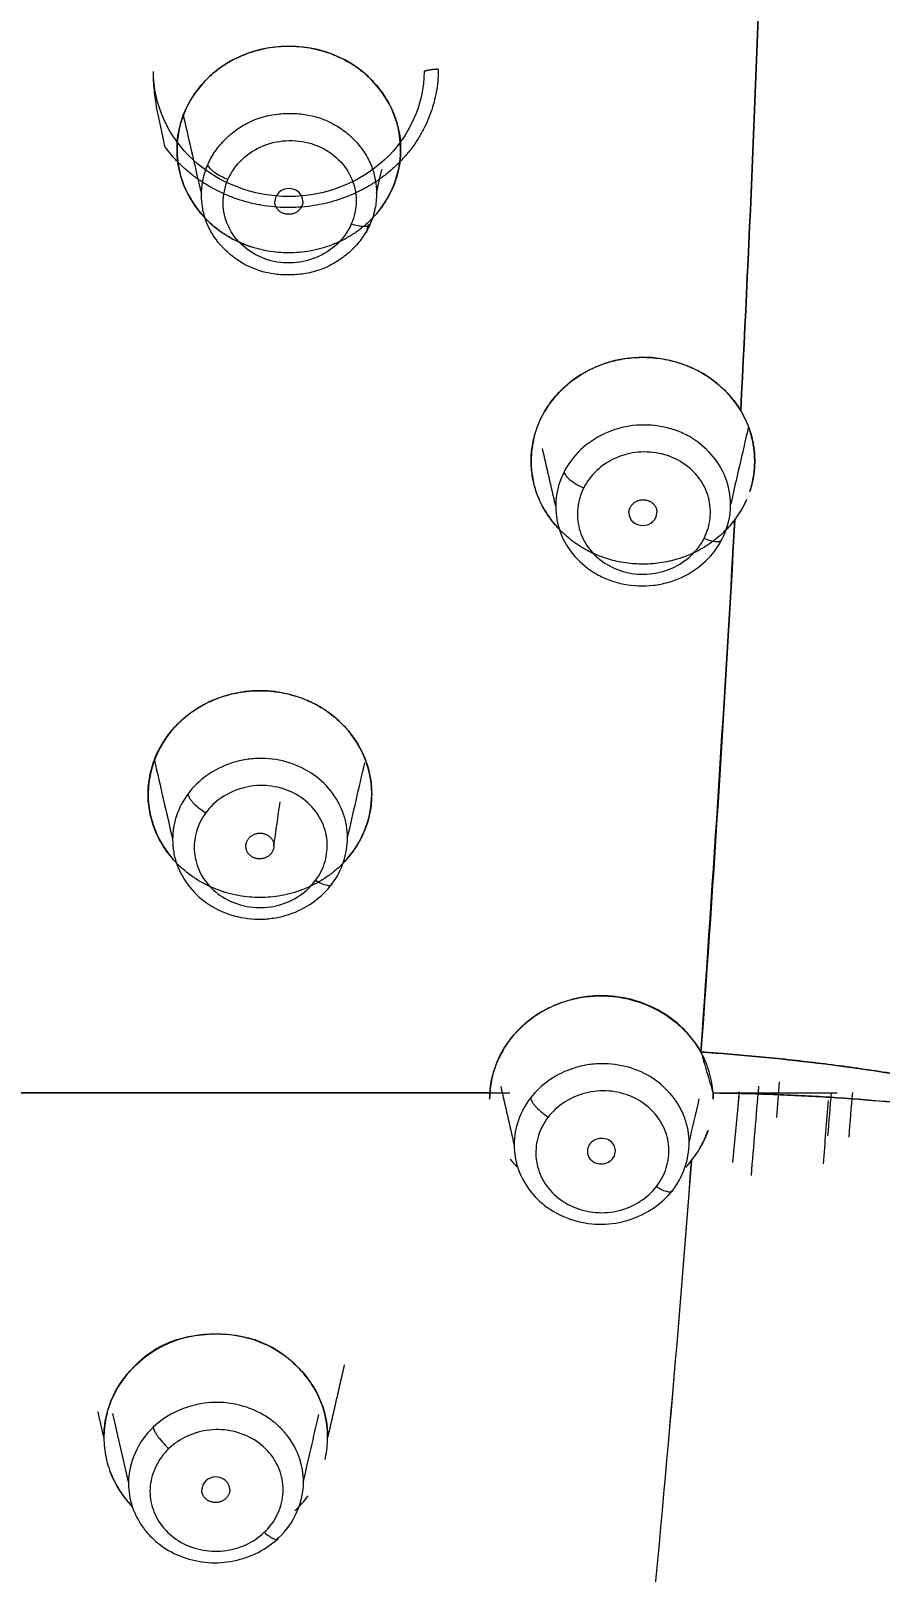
# Model space of a CAD drawing. Header units: millimetres. Extents: x 8883 to 11259, y -10160 to -6800.
# Drawn here: x 9768.26 to 9780.38, y -8408.63 to -8386.65 of the extents above; entities that cross this region are included whole.
import ezdxf

# ---------------------------------------------------------------- set-up
doc = ezdxf.new("R2010")
doc.units = ezdxf.units.MM
doc.layers.add('DIM', color=5, linetype='Continuous', lineweight=13)
doc.styles.add('ARIAL', font='arial.ttf')
doc.dimstyles.get("Standard").update_dxf_attribs({"dimtxt": 15, "dimasz": 15, "dimexe": 0.18, "dimexo": 0.0625, "dimgap": 4, "dimtad": 0, "dimdec": 1, "dimdsep": 46, "dimtxsty": 'ARIAL', "dimcen": 0, "dimclrd": 5, "dimclre": 5, "dimclrt": 5, "dimadec": 0, "dimazin": 0, "dimtfac": 1, "dimtdec": 1, "dimtofl": 0, "dimtmove": 0, "dimatfit": 3, "dimfxl": 1, "dimtolj": 1, "dimtzin": 0, "dimarcsym": 0})

# ---------------------------------------------------------------- blocks, each defined once
blk = doc.blocks.new('*D185')
at = {"layer": 'Defpoints', "color": 0, "transparency": 16777216}
for p in [(9678.596, -7626.145), (9989.37, -9683.127), (10114.894, -9683.127)]:
    blk.add_point(p, dxfattribs=at)
at = {"layer": 'DIM', "color": 5, "lineweight": -2, "transparency": 16777216}
for p, q in [((9678.658, -7626.145), (10115.074, -7626.145)), ((10114.894, -7644.145), (10114.894, -8614.508)), ((10114.894, -9665.127), (10114.894, -8694.764)), ((9989.433, -9683.127), (10115.074, -9683.127))]:
    blk.add_line(p, q, dxfattribs=at)
at = {"layer": 'DIM', "color": 5, "transparency": 16777216}
for points in [[(10111.894, -7644.145), (10117.894, -7644.145), (10114.894, -7626.145)], [(10111.894, -9665.127), (10117.894, -9665.127), (10114.894, -9683.127)]]:
    blk.add_solid(points, dxfattribs=at)
at = {"layer": 'DIM', "color": 5, "transparency": 16777216, "insert": (10114.894, -8654.636), "char_height": 18, "attachment_point": 5, "rotation": 90, "style": 'ARIAL'}
blk.add_mtext('\\A1;(2280)', dxfattribs=at)

msp = doc.modelspace()

# ---------------------------------------------------------------- linework, layer by layer
at = {"linetype": 'Continuous', "lineweight": 18}
for p, q in [((9767.574, -8401.793), (9775.1, -8401.793)), ((9774.814, -8401.793), (9767.575, -8401.793)), ((9777.997, -8401.793), (9779.769, -8401.793)), ((9778.369, -8401.794), (9778.278, -8402.787))]:
    msp.add_line(p, q, dxfattribs=at)
for centre, major_axis, ratio, start_param, end_param in [((9771.945, -8388.339), (1.595, 0), 0.924527, 0, 3.141593), ((9771.945, -8388.339), (1.595, 0), 0.924527, 3.141593, 3.850857), ((9771.945, -8388.339), (1.595, 0), 0.924527, 5.545598, 6.283185), ((9771.945, -8389.079), (-0.199, -0.016), 0.919232, 3.06886, 6.210448), ((9771.945, -8388.339), (1.595, 0), 0.924527, 3.899502, 4.363476), ((9776.998, -8392.777), (1.595, 0), 0.924527, 0.505969, 3.141593), ((9776.998, -8393.518), (-0.199, -0.018), 0.917512, 6.201297, 9.342888), ((9771.533, -8397.532), (1.595, 0), 0.924527, 0, 3.141593), ((9771.533, -8397.532), (1.595, 0), 0.924527, 3.141593, 3.849482), ((9771.533, -8397.532), (1.595, 0), 0.924527, 5.545451, 6.283185), ((9367.304, -8373.1), (412.521, 1.136), 0.924527, 6.201807, 6.205154), ((9776.406, -8402.624), (-0.199, -0.017), 0.914219, 3.062362, 6.203955), ((9776.406, -8402.624), (-0.199, -0.017), 0.914219, 6.203955, 9.345548), ((9770.903, -8407.453), (-0.199, -0.015), 0.912574, 3.073527, 6.215117)]:
    msp.add_ellipse(centre, major_axis=major_axis, ratio=ratio, start_param=start_param, end_param=end_param, dxfattribs=at)
for points, degree in [([(9778.393, -8392.063), (9778.525, -8389.522), (9778.632, -8386.979), (9778.712, -8384.435)], 3), ([(9778.712, -8384.435), (9778.632, -8386.979), (9778.525, -8389.522), (9778.393, -8392.063)], 3), ([(9770.44, -8387.853), (9770.526, -8388.231), (9770.613, -8388.609), (9770.7, -8388.986)], 3), ([(9773.196, -8388.964), (9773.223, -8388.849), (9773.249, -8388.734), (9773.275, -8388.619)], 3), ([(9773.055, -8389.52), (9773.08, -8389.407)], 1), ([(9777.871, -8393.884), (9777.917, -8393.791), (9777.974, -8393.603), (9777.951, -8393.295), (9777.818, -8393.02), (9777.581, -8392.796), (9777.275, -8392.663), (9776.928, -8392.638), (9776.603, -8392.722), (9776.322, -8392.909), (9776.2, -8393.071), (9776.153, -8393.164)], 3), ([(9776.153, -8393.164), (9776.106, -8393.257), (9776.049, -8393.444), (9776.072, -8393.753), (9776.205, -8394.027), (9776.442, -8394.252), (9776.749, -8394.385), (9777.095, -8394.41), (9777.421, -8394.326), (9777.702, -8394.138), (9777.823, -8393.977), (9777.871, -8393.884)], 3), ([(9778.13, -8393.893), (9778.209, -8393.739), (9778.248, -8393.57), (9778.248, -8393.401)], 3), ([(9777.826, -8401.211), (9778.003, -8398.669), (9778.168, -8396.144), (9778.309, -8393.618)], 3), ([(9778.309, -8393.618), (9778.172, -8396.151), (9778.011, -8398.682), (9777.826, -8401.211)], 3), ([(9772.328, -8398.761), (9772.39, -8398.676), (9772.479, -8398.499), (9772.509, -8398.192), (9772.426, -8397.901), (9772.231, -8397.644), (9771.952, -8397.468), (9771.615, -8397.392), (9771.28, -8397.428), (9770.97, -8397.571), (9770.823, -8397.713), (9770.76, -8397.798)], 3), ([(9771.732, -8398.27), (9771.747, -8398.165), (9771.777, -8397.955), (9771.807, -8397.745), (9771.822, -8397.64)], 3), ([(9770.76, -8397.798), (9770.698, -8397.883), (9770.609, -8398.06), (9770.579, -8398.368), (9770.663, -8398.658), (9770.858, -8398.915), (9771.137, -8399.091), (9771.474, -8399.167), (9771.809, -8399.132), (9772.118, -8398.988), (9772.266, -8398.846), (9772.328, -8398.761)], 3), ([(9778.907, -8402.142), (9778.921, -8401.974), (9778.935, -8401.805), (9778.949, -8401.637)], 3), ([(9774.814, -8401.793), (9772.401, -8401.793), (9769.988, -8401.793), (9767.575, -8401.793)], 3), ([(9774.814, -8401.793), (9774.812, -8401.823), (9774.811, -8401.853), (9774.811, -8401.883)], 3), ([(9774.811, -8401.883), (9774.812, -8401.853), (9774.813, -8401.823), (9774.814, -8401.793)], 3), ([(9777.191, -8403.128), (9777.255, -8403.045), (9777.348, -8402.87), (9777.386, -8402.563), (9777.309, -8402.271), (9777.121, -8402.011), (9776.846, -8401.83), (9776.511, -8401.748), (9776.175, -8401.777), (9775.863, -8401.914), (9775.712, -8402.053), (9775.647, -8402.137)], 3), ([(9778.001, -8401.884), (9778.001, -8401.854), (9778, -8401.824), (9777.998, -8401.794)], 3), ([(9777.998, -8401.794), (9777.999, -8401.824), (9778, -8401.854), (9778.001, -8401.884)], 3), ([(9779.638, -8402.405), (9779.655, -8402.199), (9779.672, -8401.993), (9779.688, -8401.787)], 3), ([(9779.94, -8402.423), (9779.957, -8402.211), (9779.974, -8401.999), (9779.991, -8401.787)], 3), ([(9775.647, -8402.137), (9775.583, -8402.22), (9775.49, -8402.395), (9775.453, -8402.702), (9775.529, -8402.994), (9775.718, -8403.254), (9775.992, -8403.435), (9776.327, -8403.517), (9776.663, -8403.488), (9776.975, -8403.351), (9777.126, -8403.212), (9777.191, -8403.128)], 3), ([(9777.026, -8410.362), (9777.28, -8407.827), (9777.502, -8405.291), (9777.692, -8402.755)], 3), ([(9777.692, -8402.755), (9777.495, -8405.286), (9777.272, -8407.827), (9777.026, -8410.363)], 3), ([(9777.612, -8402.85), (9777.641, -8402.819), (9777.668, -8402.788), (9777.693, -8402.755)], 3), ([(9772.737, -8405.672), (9772.499, -8406.709)], 1), ([(9769.307, -8406.71), (9769.222, -8406.34)], 1), ([(9771.595, -8408.06), (9771.672, -8407.986), (9771.792, -8407.826), (9771.879, -8407.527), (9771.852, -8407.228), (9771.708, -8406.945), (9771.466, -8406.728), (9771.149, -8406.601), (9770.813, -8406.583), (9770.483, -8406.676), (9770.311, -8406.793), (9770.234, -8406.866)], 3), ([(9770.234, -8406.866), (9770.157, -8406.94), (9770.037, -8407.1), (9769.949, -8407.398), (9769.977, -8407.698), (9770.121, -8407.981), (9770.362, -8408.198), (9770.68, -8408.325), (9771.015, -8408.343), (9771.346, -8408.25), (9771.518, -8408.133), (9771.595, -8408.06)], 3)]:
    msp.add_open_spline(points, degree=degree, dxfattribs=at)
for points, weights, knots in [([(9770.35, -8388.339), (9770.35, -8386.864), (9771.945, -8386.864), (9773.541, -8386.864), (9773.541, -8388.339)], [1, 0.707106781187, 1, 0.707106781187, 1], [0, 0, 0, 0.5, 0.5, 1, 1, 1]), ([(9774.078, -8387.195), (9774.078, -8388.656), (9772.567, -8389.081), (9771.055, -8389.507), (9770.175, -8388.294)], [1, 0.803526813108, 1, 0.803526813108, 1], [0, 0, 0, 0.5, 0.5, 1, 1, 1]), ([(9773.541, -8388.339), (9773.541, -8389.813), (9771.945, -8389.813), (9770.35, -8389.813), (9770.35, -8388.339)], [1, 0.707106781187, 1, 0.707106781187, 1], [0, 0, 0, 0.5, 0.5, 1, 1, 1]), ([(9772.145, -8389.077), (9772.145, -8389.153), (9772.028, -8389.262), (9771.863, -8389.264), (9771.745, -8389.158), (9771.745, -8389.082)], [1, 0.923879224606, 0.923879224606, 0.923879224606, 0.923880045685, 1], [0, 0, 0, 0.25, 0.500001, 0.750001, 1, 1, 1]), ([(9775.403, -8392.777), (9775.403, -8391.635), (9776.599, -8391.349), (9777.795, -8391.064), (9778.393, -8392.063)], [1, 0.790668408304, 1, 0.790668408303, 1], [0, 0, 0, 0.5, 0.5, 1, 1, 1]), ([(9778.309, -8393.618), (9777.641, -8394.508), (9776.522, -8394.185), (9775.403, -8393.861), (9775.403, -8392.777)], [1, 0.805792045963, 1, 0.805792045964, 1], [0, 0, 0, 0.5, 0.5, 1, 1, 1]), ([(9776.798, -8393.521), (9776.798, -8393.445), (9776.916, -8393.336), (9777.081, -8393.333), (9777.198, -8393.439), (9777.198, -8393.515)], [0.997072288076, 0.923879489982, 0.923879489982, 0.923879489982, 0.923879489982, 1], [0, 0, 0, 0.25, 0.5, 0.75, 1, 1, 1]), ([(9769.937, -8397.532), (9769.937, -8396.057), (9771.533, -8396.057), (9773.128, -8396.057), (9773.128, -8397.532)], [1, 0.707107304825, 1, 0.707107304825, 1], [0, 0, 0, 0.5, 0.5, 1, 1, 1]), ([(9773.128, -8397.532), (9773.128, -8399.006), (9771.533, -8399.006), (9769.937, -8399.006), (9769.937, -8397.532)], [1, 0.707106955733, 1, 0.707106781187, 1], [0, 0, 0, 0.5, 0.5, 1, 1, 1]), ([(9771.333, -8398.275), (9771.333, -8398.198), (9771.452, -8398.089), (9771.619, -8398.089), (9771.733, -8398.197), (9771.732, -8398.27)], [1, 0.922369618367, 0.922369618367, 0.922369618367, 0.922369618367, 0.99381623796], [0, 0, 0, 0.252567, 0.505134, 0.757701, 1, 1, 1]), ([(9771.732, -8398.27), (9771.732, -8398.453), (9771.532, -8398.456), (9771.332, -8398.458), (9771.333, -8398.275)], [1, 0.707107196936, 1, 0.707106781187, 1], [0, 0, 0, 0.5, 0.5, 1, 1, 1]), ([(9774.814, -8401.793), (9774.887, -8400.679), (9776.067, -8400.442), (9777.248, -8400.205), (9777.826, -8401.211)], [1, 0.797272283388, 1, 0.797272283388, 1], [0, 0, 0, 0.5, 0.5, 1, 1, 1])]:
    msp.add_rational_spline(points, weights, degree=2, knots=knots, dxfattribs=at)
for points, knots in [([(9770.175, -8388.294), (9770.141, -8388.094), (9770.095, -8387.928), (9770.048, -8387.667), (9770.035, -8387.579), (9770.022, -8387.447), (9770.019, -8387.403), (9770.014, -8387.314), (9770.015, -8387.27), (9770.014, -8387.225)], [0, 0, 0, 0, 0.501121, 0.501121, 0.750528, 0.750528, 0.875091, 0.875091, 1, 1, 1, 1]), ([(9773.875, -8387.225), (9773.875, -8387.692), (9773.667, -8388.157), (9772.953, -8388.817), (9772.451, -8389.01), (9771.44, -8389.01), (9770.938, -8388.818), (9770.223, -8388.157), (9770.014, -8387.692), (9770.014, -8387.225)], [0, 0, 0, 0, 0.25, 0.25, 0.5, 0.5, 0.750001, 0.750001, 1, 1, 1, 1]), ([(9770.789, -8388.554), (9770.816, -8388.493), (9770.848, -8388.433), (9770.926, -8388.318), (9770.971, -8388.263), (9771.033, -8388.199), (9771.046, -8388.186), (9771.073, -8388.161), (9771.113, -8388.124), (9771.209, -8388.046), (9771.415, -8387.918), (9771.647, -8387.846), (9771.847, -8387.827), (9771.902, -8387.824), (9771.94, -8387.823), (9771.959, -8387.823), (9772.052, -8387.824), (9772.269, -8387.843), (9772.53, -8387.933), (9772.732, -8388.068), (9772.813, -8388.138), (9772.852, -8388.175), (9772.865, -8388.188), (9772.89, -8388.214), (9772.902, -8388.226), (9772.962, -8388.292), (9773.003, -8388.348), (9773.075, -8388.463), (9773.104, -8388.523), (9773.151, -8388.646), (9773.168, -8388.709), (9773.191, -8388.836), (9773.196, -8388.9), (9773.196, -8388.964)], [0, 0, 0, 0, 0.0625, 0.0625, 0.125, 0.125, 0.140625, 0.140625, 0.15625, 0.1875, 0.25, 0.375, 0.40625, 0.421875, 0.421875, 0.4375, 0.4375, 0.5, 0.625, 0.6875, 0.71875, 0.71875, 0.734375, 0.734375, 0.75, 0.75, 0.8125, 0.8125, 0.875, 0.875, 0.9375, 0.9375, 1, 1, 1, 1]), ([(9771.077, -8388.766), (9771.045, -8388.755), (9770.977, -8388.725), (9770.895, -8388.675), (9770.845, -8388.634), (9770.807, -8388.594), (9770.794, -8388.569), (9770.791, -8388.555)], [0, 0, 0, 0, 0.250067, 0.500134, 0.625168, 0.750201, 1, 1, 1, 1]), ([(9773.107, -8389.398), (9773.08, -8389.46), (9773.047, -8389.519), (9772.969, -8389.634), (9772.924, -8389.689), (9772.86, -8389.754), (9772.847, -8389.767), (9772.821, -8389.792), (9772.781, -8389.828), (9772.683, -8389.907), (9772.476, -8390.034), (9772.244, -8390.106), (9772.044, -8390.125), (9771.988, -8390.127), (9771.951, -8390.128), (9771.932, -8390.128), (9771.838, -8390.126), (9771.621, -8390.107), (9771.361, -8390.016), (9771.16, -8389.88), (9771.08, -8389.81), (9771.04, -8389.773), (9771.027, -8389.76), (9771.002, -8389.735), (9770.99, -8389.722), (9770.931, -8389.656), (9770.89, -8389.601), (9770.819, -8389.485), (9770.79, -8389.425), (9770.744, -8389.303), (9770.727, -8389.24), (9770.705, -8389.114), (9770.699, -8389.05), (9770.7, -8388.986)], [0, 0, 0, 0, 0.0625, 0.0625, 0.125, 0.125, 0.140625, 0.140625, 0.15625, 0.1875, 0.25, 0.375, 0.40625, 0.421875, 0.421875, 0.4375, 0.4375, 0.5, 0.625, 0.6875, 0.71875, 0.71875, 0.734375, 0.734375, 0.75, 0.75, 0.8125, 0.8125, 0.875, 0.875, 0.9375, 0.9375, 1, 1, 1, 1]), ([(9773.196, -8388.964), (9773.197, -8389.037), (9773.19, -8389.111), (9773.16, -8389.257), (9773.137, -8389.328), (9773.107, -8389.398)], [0, 0, 0, 0, 0.5, 0.5, 1, 1, 1, 1]), ([(9772.837, -8389.401), (9772.791, -8389.508), (9772.65, -8389.703), (9772.337, -8389.905), (9771.965, -8389.978), (9771.591, -8389.919), (9771.275, -8389.729), (9771.131, -8389.539), (9771.083, -8389.434), (9771.083, -8389.434)], [0, 0, 0, 0, 0.166667, 0.333333, 0.5, 0.666667, 0.833333, 1, 1, 1, 1, 1]), ([(9773.105, -8389.397), (9773.102, -8389.409), (9773.09, -8389.424), (9773.055, -8389.436), (9773.009, -8389.44), (9772.933, -8389.432), (9772.868, -8389.412), (9772.837, -8389.401)], [0, 0, 0, 0, 0.249805, 0.374837, 0.49987, 0.749935, 1, 1, 1, 1]), ([(9778.593, -8392.778), (9778.593, -8392.654), (9778.576, -8392.529), (9778.509, -8392.288), (9778.459, -8392.172), (9778.393, -8392.063)], [0, 0, 0, 0, 0.5, 0.5, 1, 1, 1, 1]), ([(9778.393, -8392.063), (9778.397, -8392.068), (9778.403, -8392.079), (9778.413, -8392.096), (9778.422, -8392.113), (9778.431, -8392.13), (9778.44, -8392.147), (9778.449, -8392.164), (9778.457, -8392.181), (9778.465, -8392.198), (9778.473, -8392.215), (9778.481, -8392.232), (9778.488, -8392.25), (9778.495, -8392.267), (9778.502, -8392.284), (9778.509, -8392.302), (9778.515, -8392.319), (9778.521, -8392.337), (9778.527, -8392.355), (9778.533, -8392.373), (9778.538, -8392.39), (9778.543, -8392.408), (9778.548, -8392.426), (9778.553, -8392.444), (9778.557, -8392.462), (9778.561, -8392.48), (9778.565, -8392.498), (9778.569, -8392.517), (9778.572, -8392.535), (9778.575, -8392.553), (9778.578, -8392.572), (9778.581, -8392.59), (9778.583, -8392.609), (9778.585, -8392.627), (9778.587, -8392.646), (9778.589, -8392.665), (9778.59, -8392.684), (9778.591, -8392.702), (9778.592, -8392.721), (9778.593, -8392.74), (9778.593, -8392.759), (9778.593, -8392.772), (9778.593, -8392.778)], [0, 0, 0, 0, 0.02546, 0.050847, 0.076164, 0.101416, 0.126606, 0.151737, 0.176815, 0.201841, 0.226822, 0.25176, 0.276659, 0.301523, 0.326356, 0.351163, 0.375947, 0.400712, 0.425463, 0.450203, 0.474936, 0.499667, 0.5244, 0.549138, 0.573886, 0.598647, 0.623427, 0.648229, 0.673056, 0.697914, 0.722806, 0.747736, 0.772708, 0.797726, 0.822794, 0.847916, 0.873096, 0.898338, 0.923645, 0.949022, 0.974473, 1, 1, 1, 1]), ([(9775.403, -8392.777), (9775.403, -8392.853), (9775.409, -8392.929), (9775.433, -8393.079), (9775.451, -8393.154), (9775.501, -8393.3), (9775.533, -8393.371), (9775.609, -8393.51), (9775.654, -8393.578), (9775.734, -8393.679), (9775.765, -8393.715), (9775.799, -8393.75)], [0, 0, 0, 0, 0.21852, 0.21852, 0.437039, 0.437039, 0.655559, 0.655559, 0.874078, 0.874078, 1, 1, 1, 1]), ([(9778.593, -8392.778), (9778.593, -8392.785), (9778.593, -8392.798), (9778.593, -8392.818), (9778.592, -8392.838), (9778.591, -8392.858), (9778.59, -8392.878), (9778.588, -8392.897), (9778.587, -8392.917), (9778.585, -8392.936), (9778.582, -8392.956), (9778.58, -8392.975), (9778.577, -8392.994), (9778.574, -8393.013), (9778.571, -8393.033), (9778.567, -8393.052), (9778.563, -8393.071), (9778.559, -8393.089), (9778.554, -8393.108), (9778.55, -8393.127), (9778.545, -8393.145), (9778.539, -8393.164), (9778.534, -8393.182), (9778.528, -8393.2), (9778.524, -8393.212), (9778.522, -8393.218)], [0, 0, 0, 0, 0.044865, 0.089563, 0.134099, 0.178482, 0.222717, 0.266814, 0.310777, 0.354616, 0.398337, 0.441947, 0.485455, 0.528868, 0.572192, 0.615437, 0.658609, 0.701717, 0.744768, 0.787769, 0.830729, 0.873655, 0.916556, 0.959438, 1, 1, 1, 1]), ([(9778.523, -8393.218), (9778.524, -8393.217), (9778.524, -8393.215), (9778.548, -8393.142), (9778.565, -8393.07), (9778.588, -8392.925), (9778.593, -8392.851), (9778.593, -8392.778)], [0, 0, 0, 0, 0.011187, 0.011187, 0.505594, 0.505594, 1, 1, 1, 1]), ([(9775.872, -8392.937), (9775.875, -8392.952), (9775.887, -8392.978), (9775.924, -8393.02), (9775.974, -8393.064), (9776.054, -8393.118), (9776.122, -8393.151), (9776.153, -8393.164)], [0, 0, 0, 0, 0.249715, 0.374762, 0.49981, 0.749905, 1, 1, 1, 1]), ([(9778.479, -8393.329), (9778.477, -8393.334), (9778.472, -8393.345), (9778.464, -8393.362), (9778.456, -8393.38), (9778.447, -8393.398), (9778.438, -8393.415), (9778.429, -8393.432), (9778.419, -8393.45), (9778.409, -8393.467), (9778.399, -8393.484), (9778.389, -8393.501), (9778.378, -8393.518), (9778.367, -8393.535), (9778.356, -8393.551), (9778.345, -8393.568), (9778.333, -8393.585), (9778.321, -8393.601), (9778.313, -8393.612), (9778.309, -8393.618)], [0, 0, 0, 0, 0.052186, 0.110463, 0.168822, 0.227271, 0.285822, 0.344485, 0.40327, 0.462187, 0.521246, 0.580457, 0.63983, 0.699374, 0.759099, 0.819015, 0.879131, 0.939456, 1, 1, 1, 1]), ([(9778.31, -8393.618), (9778.358, -8393.555), (9778.4, -8393.49), (9778.452, -8393.391), (9778.467, -8393.36), (9778.48, -8393.329)], [0, 0, 0, 0, 0.689715, 0.689715, 1, 1, 1, 1]), ([(9775.754, -8393.426), (9775.754, -8393.556), (9775.777, -8393.685), (9775.869, -8393.928), (9775.939, -8394.041), (9776.115, -8394.242), (9776.222, -8394.328), (9776.4, -8394.429), (9776.463, -8394.458), (9776.593, -8394.506), (9776.66, -8394.524), (9776.866, -8394.564), (9777.008, -8394.569), (9777.218, -8394.545), (9777.287, -8394.531), (9777.421, -8394.494), (9777.487, -8394.47), (9777.676, -8394.382), (9777.791, -8394.304), (9777.989, -8394.118), (9778.071, -8394.01), (9778.13, -8393.893)], [0, 0, 0, 0, 0.125, 0.125, 0.25, 0.25, 0.375, 0.375, 0.4375, 0.4375, 0.5, 0.5, 0.625, 0.625, 0.6875, 0.6875, 0.75, 0.75, 0.875, 0.875, 1, 1, 1, 1]), ([(9778.202, -8393.745), (9778.212, -8393.735), (9778.25, -8393.694), (9778.285, -8393.651), (9778.31, -8393.618)], [0, 0, 0, 0, 0.252056, 1, 1, 1, 1]), ([(9777.871, -8393.884), (9777.901, -8393.896), (9777.964, -8393.919), (9778.037, -8393.931), (9778.082, -8393.929), (9778.116, -8393.919), (9778.128, -8393.904), (9778.13, -8393.893)], [0, 0, 0, 0, 0.250096, 0.500191, 0.625239, 0.750287, 1, 1, 1, 1]), ([(9770.504, -8397.532), (9770.507, -8397.547), (9770.518, -8397.575), (9770.552, -8397.622), (9770.597, -8397.673), (9770.67, -8397.738), (9770.732, -8397.78), (9770.76, -8397.798)], [0, 0, 0, 0, 0.249769, 0.374807, 0.499846, 0.749923, 1, 1, 1, 1]), ([(9772.566, -8398.807), (9772.636, -8398.712), (9772.69, -8398.606), (9772.764, -8398.386), (9772.782, -8398.271), (9772.783, -8398.156)], [0, 0, 0, 0, 0.5, 0.5, 1, 1, 1, 1]), ([(9770.287, -8398.179), (9770.287, -8398.24), (9770.292, -8398.301), (9770.313, -8398.42), (9770.328, -8398.479), (9770.391, -8398.652), (9770.453, -8398.76), (9770.609, -8398.955), (9770.704, -8399.041), (9770.92, -8399.18), (9771.04, -8399.233), (9771.293, -8399.302), (9771.426, -8399.318), (9771.624, -8399.314), (9771.69, -8399.307), (9771.82, -8399.285), (9771.884, -8399.269), (9772.071, -8399.206), (9772.189, -8399.147), (9772.399, -8398.997), (9772.491, -8398.908), (9772.566, -8398.807)], [0, 0, 0, 0, 0.0625, 0.0625, 0.125, 0.125, 0.25, 0.25, 0.375, 0.375, 0.5, 0.5, 0.625, 0.625, 0.6875, 0.6875, 0.75, 0.75, 0.875, 0.875, 1, 1, 1, 1]), ([(9772.328, -8398.761), (9772.356, -8398.778), (9772.414, -8398.809), (9772.481, -8398.832), (9772.522, -8398.836), (9772.553, -8398.831), (9772.564, -8398.818), (9772.566, -8398.807)], [0, 0, 0, 0, 0.250082, 0.500164, 0.625204, 0.750245, 1, 1, 1, 1]), ([(9777.826, -8401.211), (9777.786, -8401.139), (9777.74, -8401.071), (9777.637, -8400.942), (9777.58, -8400.882), (9777.456, -8400.77), (9777.389, -8400.719), (9777.247, -8400.627), (9777.172, -8400.587), (9777.015, -8400.518), (9776.934, -8400.489), (9776.768, -8400.444), (9776.682, -8400.428), (9776.51, -8400.409), (9776.423, -8400.406), (9776.25, -8400.413), (9776.164, -8400.423), (9775.994, -8400.456), (9775.911, -8400.479), (9775.749, -8400.537), (9775.671, -8400.572), (9775.522, -8400.653), (9775.451, -8400.699), (9775.318, -8400.802), (9775.256, -8400.858), (9775.142, -8400.979), (9775.091, -8401.044), (9775.001, -8401.181), (9774.961, -8401.253), (9774.896, -8401.401), (9774.87, -8401.478), (9774.831, -8401.634), (9774.819, -8401.714), (9774.814, -8401.793)], [0, 0, 0, 0, 0.0625, 0.0625, 0.125, 0.125, 0.1875, 0.1875, 0.25, 0.25, 0.3125, 0.3125, 0.375, 0.375, 0.4375, 0.4375, 0.5, 0.5, 0.5625, 0.5625, 0.625, 0.625, 0.6875, 0.6875, 0.75, 0.75, 0.8125, 0.8125, 0.875, 0.875, 0.9375, 0.9375, 1, 1, 1, 1]), ([(9777.998, -8401.794), (9777.991, -8401.693), (9777.973, -8401.592), (9777.916, -8401.396), (9777.876, -8401.301), (9777.826, -8401.211)], [0, 0, 0, 0, 0.5, 0.5, 1, 1, 1, 1]), ([(9777.826, -8401.211), (9778.929, -8401.285), (9780.054, -8401.421), (9781.677, -8401.709), (9782.207, -8401.819), (9783.23, -8402.064), (9783.723, -8402.199), (9784.191, -8402.343)], [0, 0, 0, 0, 0.5, 0.5, 0.75, 0.75, 1, 1, 1, 1]), ([(9784.191, -8402.343), (9783.958, -8402.271), (9783.718, -8402.201), (9783.227, -8402.067), (9782.976, -8402.003), (9782.465, -8401.881), (9782.204, -8401.823), (9781.676, -8401.713), (9781.409, -8401.661), (9780.868, -8401.565), (9780.594, -8401.521), (9780.044, -8401.439), (9779.768, -8401.401), (9779.213, -8401.334), (9778.935, -8401.304), (9778.518, -8401.265), (9778.31, -8401.247), (9778.068, -8401.228), (9777.964, -8401.22), (9777.895, -8401.215), (9777.86, -8401.213), (9777.826, -8401.211)], [0, 0, 0, 0, 0.125, 0.125, 0.25, 0.25, 0.375, 0.375, 0.5, 0.5, 0.625, 0.625, 0.75, 0.75, 0.875, 0.875, 0.9375, 0.96875, 0.984375, 0.984375, 1, 1, 1, 1]), ([(9777.826, -8401.211), (9777.855, -8401.308), (9777.883, -8401.405), (9777.941, -8401.6), (9777.969, -8401.697), (9777.998, -8401.794)], [0, 0, 0, 0, 0.5, 0.5, 1, 1, 1, 1]), ([(9784.18, -8402.497), (9783.952, -8402.445), (9783.719, -8402.395), (9783.241, -8402.299), (9782.997, -8402.254), (9782.501, -8402.17), (9782.248, -8402.13), (9781.736, -8402.058), (9781.476, -8402.024), (9780.952, -8401.964), (9780.687, -8401.937), (9780.153, -8401.89), (9779.885, -8401.87), (9779.346, -8401.836), (9779.076, -8401.823), (9778.536, -8401.803), (9778.267, -8401.797), (9777.998, -8401.794)], [0, 0, 0, 0, 0.125, 0.125, 0.25, 0.25, 0.375, 0.375, 0.5, 0.5, 0.625, 0.625, 0.75, 0.75, 0.875, 0.875, 1, 1, 1, 1]), ([(9777.998, -8401.794), (9778.267, -8401.797), (9778.537, -8401.803), (9779.077, -8401.823), (9779.348, -8401.836), (9779.886, -8401.869), (9780.155, -8401.889), (9780.689, -8401.936), (9780.954, -8401.963), (9781.478, -8402.024), (9781.738, -8402.057), (9782.25, -8402.13), (9782.502, -8402.169), (9782.999, -8402.254), (9783.242, -8402.299), (9783.719, -8402.394), (9783.952, -8402.445), (9784.18, -8402.497)], [0, 0, 0, 0, 0.125, 0.125, 0.25, 0.25, 0.375, 0.375, 0.5, 0.5, 0.625, 0.625, 0.75, 0.75, 0.875, 0.875, 1, 1, 1, 1]), ([(9777.927, -8402.331), (9777.927, -8402.332), (9777.925, -8402.338), (9777.921, -8402.35), (9777.915, -8402.366), (9777.908, -8402.382), (9777.902, -8402.399), (9777.895, -8402.415), (9777.888, -8402.431), (9777.881, -8402.447), (9777.874, -8402.463), (9777.866, -8402.479), (9777.858, -8402.495), (9777.85, -8402.511), (9777.842, -8402.526), (9777.834, -8402.542), (9777.825, -8402.558), (9777.816, -8402.573), (9777.807, -8402.589), (9777.798, -8402.604), (9777.788, -8402.619), (9777.778, -8402.635), (9777.768, -8402.65), (9777.758, -8402.665), (9777.748, -8402.68), (9777.737, -8402.695), (9777.726, -8402.71), (9777.715, -8402.725), (9777.704, -8402.74), (9777.696, -8402.75), (9777.692, -8402.755)], [0, 0, 0, 0, 0.005712, 0.041843, 0.077984, 0.11414, 0.150316, 0.186518, 0.222751, 0.259021, 0.295332, 0.33169, 0.368101, 0.404569, 0.441099, 0.477698, 0.514369, 0.551119, 0.587952, 0.624873, 0.661887, 0.698998, 0.736213, 0.773536, 0.810971, 0.848524, 0.886198, 0.924, 0.961932, 1, 1, 1, 1]), ([(9777.693, -8402.755), (9777.746, -8402.689), (9777.792, -8402.619), (9777.87, -8402.476), (9777.901, -8402.404), (9777.926, -8402.33)], [0, 0, 0, 0, 0.505066, 0.505066, 1, 1, 1, 1]), ([(9775.161, -8402.532), (9775.161, -8402.592), (9775.166, -8402.652), (9775.186, -8402.771), (9775.201, -8402.829), (9775.263, -8403), (9775.323, -8403.108), (9775.478, -8403.302), (9775.571, -8403.387), (9775.783, -8403.526), (9775.902, -8403.579), (9776.152, -8403.65), (9776.283, -8403.667), (9776.48, -8403.665), (9776.545, -8403.66), (9776.674, -8403.639), (9776.738, -8403.624), (9776.924, -8403.565), (9777.042, -8403.508), (9777.254, -8403.363), (9777.348, -8403.276), (9777.424, -8403.178)], [0, 0, 0, 0, 0.0625, 0.0625, 0.125, 0.125, 0.25, 0.25, 0.375, 0.375, 0.5, 0.5, 0.625, 0.625, 0.6875, 0.6875, 0.75, 0.75, 0.875, 0.875, 1, 1, 1, 1]), ([(9777.424, -8403.178), (9777.499, -8403.081), (9777.557, -8402.972), (9777.636, -8402.745), (9777.656, -8402.625), (9777.657, -8402.506)], [0, 0, 0, 0, 0.5, 0.5, 1, 1, 1, 1]), ([(9775.105, -8402.736), (9775.105, -8402.737), (9775.105, -8402.737), (9775.135, -8402.775), (9775.166, -8402.813), (9775.2, -8402.848)], [0, 0, 0, 0, 0.004257, 0.004257, 1, 1, 1, 1]), ([(9769.307, -8406.71), (9769.307, -8406.547), (9769.333, -8406.393), (9769.412, -8406.173), (9769.444, -8406.101), (9769.523, -8405.962), (9769.548, -8405.921), (9769.913, -8405.463), (9770.258, -8405.266), (9771.073, -8405.218), (9771.32, -8405.254), (9771.655, -8405.388), (9771.76, -8405.446), (9771.959, -8405.589), (9772.079, -8405.705), (9772.379, -8406.047), (9772.499, -8406.36), (9772.499, -8406.709)], [0, 0, 0, 0, 0.125, 0.125, 0.1875, 0.1875, 0.25, 0.25, 0.5, 0.5, 0.625, 0.625, 0.6875, 0.6875, 0.75, 0.75, 1, 1, 1, 1]), ([(9772.499, -8406.709), (9772.499, -8406.615), (9772.49, -8406.521), (9772.452, -8406.335), (9772.424, -8406.243), (9772.345, -8406.065), (9772.296, -8405.979), (9772.207, -8405.856), (9772.175, -8405.816), (9772.123, -8405.757), (9772.096, -8405.729), (9772.068, -8405.701), (9772.049, -8405.682), (9772.04, -8405.673), (9771.72, -8405.377), (9771.344, -8405.234), (9770.461, -8405.234), (9770.086, -8405.378), (9769.766, -8405.674), (9769.757, -8405.683), (9769.738, -8405.702), (9769.71, -8405.73), (9769.647, -8405.796), (9769.599, -8405.856), (9769.51, -8405.98), (9769.461, -8406.066), (9769.382, -8406.244), (9769.354, -8406.336), (9769.316, -8406.522), (9769.307, -8406.616), (9769.307, -8406.71)], [0, 0, 0, 0, 0.0625, 0.0625, 0.125, 0.125, 0.1875, 0.1875, 0.21875, 0.21875, 0.234375, 0.242187, 0.242187, 0.25, 0.25, 0.5, 0.5, 0.75, 0.75, 0.757812, 0.757812, 0.765625, 0.78125, 0.8125, 0.8125, 0.875, 0.875, 0.9375, 0.9375, 1, 1, 1, 1]), ([(9769.307, -8406.71), (9769.307, -8406.807), (9769.317, -8406.903), (9769.358, -8407.092), (9769.389, -8407.185), (9769.469, -8407.364), (9769.518, -8407.449), (9769.611, -8407.578), (9769.65, -8407.625), (9769.691, -8407.67)], [0, 0, 0, 0, 0.277027, 0.277027, 0.554055, 0.554055, 0.831082, 0.831082, 1, 1, 1, 1]), ([(9770.01, -8406.561), (9770.012, -8406.576), (9770.022, -8406.606), (9770.052, -8406.658), (9770.091, -8406.716), (9770.155, -8406.793), (9770.209, -8406.845), (9770.234, -8406.866)], [0, 0, 0, 0, 0.249778, 0.374815, 0.499852, 0.749926, 1, 1, 1, 1]), ([(9772.462, -8407.022), (9772.464, -8407.014), (9772.466, -8407.005), (9772.488, -8406.902), (9772.499, -8406.805), (9772.499, -8406.709)], [0, 0, 0, 0, 0.08341, 0.08341, 1, 1, 1, 1]), ([(9769.711, -8407.692), (9769.711, -8407.692), (9769.711, -8407.691), (9769.567, -8407.534), (9769.462, -8407.369), (9769.395, -8407.193)], [0, 0, 0, 0, 0.002105, 0.002105, 1, 1, 1, 1]), ([(9769.657, -8407.359), (9769.657, -8407.472), (9769.676, -8407.585), (9769.748, -8407.801), (9769.801, -8407.904), (9769.904, -8408.044), (9769.942, -8408.088), (9770.025, -8408.171), (9770.07, -8408.209), (9770.214, -8408.315), (9770.321, -8408.371), (9770.55, -8408.455), (9770.671, -8408.481), (9770.855, -8408.495), (9770.917, -8408.495), (9771.04, -8408.487), (9771.101, -8408.479), (9771.282, -8408.442), (9771.399, -8408.401), (9771.615, -8408.291), (9771.715, -8408.221), (9771.8, -8408.14)], [0, 0, 0, 0, 0.125, 0.125, 0.25, 0.25, 0.3125, 0.3125, 0.375, 0.375, 0.5, 0.5, 0.625, 0.625, 0.6875, 0.6875, 0.75, 0.75, 0.875, 0.875, 1, 1, 1, 1]), ([(9771.8, -8408.14), (9771.912, -8408.033), (9772.001, -8407.906), (9772.122, -8407.632), (9772.154, -8407.484), (9772.154, -8407.337)], [0, 0, 0, 0, 0.5, 0.5, 1, 1, 1, 1]), ([(9772.031, -8407.752), (9772.031, -8407.752), (9772.031, -8407.752), (9772.101, -8407.688), (9772.164, -8407.617), (9772.22, -8407.542)], [0, 0, 0, 0, 0.000263, 0.000263, 1, 1, 1, 1]), ([(9771.595, -8408.06), (9771.619, -8408.08), (9771.669, -8408.12), (9771.727, -8408.152), (9771.762, -8408.162), (9771.789, -8408.162), (9771.798, -8408.15), (9771.8, -8408.14)], [0, 0, 0, 0, 0.250088, 0.500175, 0.625219, 0.750263, 1, 1, 1, 1])]:
    msp.add_open_spline(points, degree=3, knots=knots, dxfattribs=at)
for points, weights in [([(9774.078, -8387.195), (9773.961, -8387.195), (9773.875, -8387.225)], [1, 0.932007869284, 1]), ([(9778.352, -8402.041), (9778.363, -8401.908), (9778.374, -8401.776)], [0.999992220239, 0.999993784063, 0.999995470023]), ([(9771.103, -8407.451), (9771.103, -8407.526), (9770.985, -8407.634), (9770.82, -8407.636), (9770.703, -8407.531), (9770.703, -8407.455)], [1, 0.923879396102, 0.923879396102, 0.923879396102, 0.923879396102, 1])]:
    msp.add_rational_spline(points, weights, degree=2, dxfattribs=at)
at = {"linetype": 'Continuous', "lineweight": 13}
for points in [[(9771.077, -8388.766), (9771.124, -8388.66), (9771.264, -8388.464), (9771.577, -8388.262), (9771.95, -8388.189), (9772.323, -8388.248), (9772.64, -8388.438), (9772.855, -8388.724), (9772.93, -8389.065), (9772.884, -8389.295), (9772.837, -8389.401)], [(9778.5, -8392.31), (9778.416, -8392.673), (9778.333, -8393.037), (9778.249, -8393.401)], [(9775.753, -8393.426), (9775.69, -8393.151), (9775.626, -8392.876), (9775.563, -8392.601)], [(9775.872, -8392.937), (9775.794, -8393.09), (9775.754, -8393.258), (9775.754, -8393.426)], [(9770.027, -8397.046), (9770.113, -8397.424), (9770.2, -8397.801), (9770.287, -8398.179)], [(9772.783, -8398.157), (9772.865, -8397.799), (9772.947, -8397.442), (9773.029, -8397.085)], [(9774.97, -8401.701), (9775.033, -8401.978), (9775.097, -8402.255), (9775.16, -8402.532)], [(9777.657, -8402.507), (9777.705, -8402.297), (9777.754, -8402.087), (9777.802, -8401.877)], [(9779.643, -8401.902), (9779.618, -8402.202), (9779.593, -8402.503), (9779.568, -8402.803)], [(9769.429, -8406.367), (9769.505, -8406.698), (9769.581, -8407.029), (9769.657, -8407.359)], [(9772.154, -8407.337), (9772.227, -8407.019), (9772.3, -8406.7), (9772.373, -8406.382)]]:
    msp.add_open_spline(points, degree=3, dxfattribs=at)
for points, knots in [([(9770.7, -8388.986), (9770.699, -8388.913), (9770.706, -8388.84), (9770.736, -8388.695), (9770.759, -8388.623), (9770.789, -8388.554)], [0, 0, 0, 0, 0.5, 0.5, 1, 1, 1, 1]), ([(9771.083, -8389.434), (9771.083, -8389.434), (9771.035, -8389.33), (9770.985, -8389.102), (9771.031, -8388.872), (9771.077, -8388.766)], [0, 0, 0, 0, 0.000001, 0.5, 1, 1, 1, 1]), ([(9778.248, -8393.401), (9778.248, -8393.272), (9778.225, -8393.143), (9778.132, -8392.901), (9778.062, -8392.787), (9777.886, -8392.588), (9777.78, -8392.502), (9777.602, -8392.4), (9777.539, -8392.371), (9777.41, -8392.324), (9777.342, -8392.306), (9777.137, -8392.266), (9776.994, -8392.261), (9776.785, -8392.285), (9776.716, -8392.299), (9776.581, -8392.336), (9776.516, -8392.36), (9776.327, -8392.448), (9776.211, -8392.526), (9776.014, -8392.712), (9775.932, -8392.82), (9775.872, -8392.937)], [0, 0, 0, 0, 0.125, 0.125, 0.25, 0.25, 0.375, 0.375, 0.4375, 0.4375, 0.5, 0.5, 0.625, 0.625, 0.6875, 0.6875, 0.75, 0.75, 0.875, 0.875, 1, 1, 1, 1]), ([(9772.783, -8398.156), (9772.783, -8398.096), (9772.778, -8398.035), (9772.757, -8397.916), (9772.741, -8397.857), (9772.678, -8397.685), (9772.616, -8397.577), (9772.46, -8397.383), (9772.365, -8397.297), (9772.15, -8397.159), (9772.029, -8397.106), (9771.777, -8397.037), (9771.644, -8397.021), (9771.446, -8397.025), (9771.38, -8397.032), (9771.25, -8397.054), (9771.186, -8397.07), (9770.999, -8397.133), (9770.882, -8397.192), (9770.671, -8397.342), (9770.579, -8397.431), (9770.504, -8397.532)], [0, 0, 0, 0, 0.0625, 0.0625, 0.125, 0.125, 0.25, 0.25, 0.375, 0.375, 0.5, 0.5, 0.625, 0.625, 0.6875, 0.6875, 0.75, 0.75, 0.875, 0.875, 1, 1, 1, 1]), ([(9770.504, -8397.532), (9770.434, -8397.627), (9770.38, -8397.731), (9770.307, -8397.95), (9770.288, -8398.065), (9770.287, -8398.179)], [0, 0, 0, 0, 0.5, 0.5, 1, 1, 1, 1]), ([(9777.657, -8402.506), (9777.657, -8402.447), (9777.652, -8402.387), (9777.631, -8402.269), (9777.615, -8402.21), (9777.554, -8402.04), (9777.493, -8401.933), (9777.339, -8401.74), (9777.245, -8401.655), (9777.034, -8401.516), (9776.915, -8401.463), (9776.665, -8401.393), (9776.534, -8401.375), (9776.338, -8401.377), (9776.272, -8401.383), (9776.143, -8401.404), (9776.08, -8401.419), (9775.893, -8401.478), (9775.775, -8401.535), (9775.564, -8401.679), (9775.47, -8401.766), (9775.394, -8401.865)], [0, 0, 0, 0, 0.0625, 0.0625, 0.125, 0.125, 0.25, 0.25, 0.375, 0.375, 0.5, 0.5, 0.625, 0.625, 0.6875, 0.6875, 0.75, 0.75, 0.875, 0.875, 1, 1, 1, 1]), ([(9775.394, -8401.865), (9775.319, -8401.961), (9775.261, -8402.069), (9775.182, -8402.295), (9775.162, -8402.414), (9775.161, -8402.532)], [0, 0, 0, 0, 0.5, 0.5, 1, 1, 1, 1]), ([(9775.394, -8401.865), (9775.396, -8401.879), (9775.408, -8401.908), (9775.441, -8401.956), (9775.486, -8402.008), (9775.558, -8402.075), (9775.619, -8402.119), (9775.647, -8402.137)], [0, 0, 0, 0, 0.249761, 0.374801, 0.49984, 0.74992, 1, 1, 1, 1]), ([(9777.191, -8403.128), (9777.218, -8403.145), (9777.275, -8403.178), (9777.34, -8403.201), (9777.381, -8403.206), (9777.411, -8403.202), (9777.421, -8403.189), (9777.424, -8403.178)], [0, 0, 0, 0, 0.250089, 0.500178, 0.625222, 0.750266, 1, 1, 1, 1]), ([(9772.154, -8407.337), (9772.153, -8407.225), (9772.134, -8407.112), (9772.061, -8406.897), (9772.008, -8406.795), (9771.905, -8406.655), (9771.867, -8406.611), (9771.784, -8406.529), (9771.739, -8406.49), (9771.596, -8406.386), (9771.488, -8406.329), (9771.259, -8406.246), (9771.139, -8406.22), (9770.955, -8406.206), (9770.893, -8406.206), (9770.77, -8406.214), (9770.709, -8406.222), (9770.529, -8406.259), (9770.412, -8406.3), (9770.195, -8406.41), (9770.096, -8406.48), (9770.01, -8406.561)], [0, 0, 0, 0, 0.125, 0.125, 0.25, 0.25, 0.3125, 0.3125, 0.375, 0.375, 0.5, 0.5, 0.625, 0.625, 0.6875, 0.6875, 0.75, 0.75, 0.875, 0.875, 1, 1, 1, 1]), ([(9770.01, -8406.561), (9769.899, -8406.667), (9769.811, -8406.793), (9769.69, -8407.066), (9769.657, -8407.213), (9769.657, -8407.359)], [0, 0, 0, 0, 0.5, 0.5, 1, 1, 1, 1])]:
    msp.add_open_spline(points, degree=3, knots=knots, dxfattribs=at)

# ---------------------------------------------------------------- dimensions: what is measured, and where the dimension line sits
at = {"layer": 'DIM', "color": 3}
dim = msp.add_linear_dim(base=(10114.894, -9683.127), p1=(9678.596, -7626.145), p2=(9989.37, -9683.127), angle=90, text='(2280)', dimstyle='Standard', override={"dimtxt": 18, "dimasz": 18, "dimgap": 5}, dxfattribs=at)
dim.commit()
dim.dimension.update_dxf_attribs({"geometry": '*D185', "text_midpoint": (10114.894, -8654.636)})

doc.saveas('drawing.dxf')
